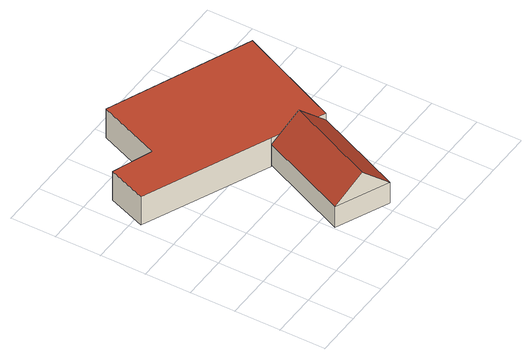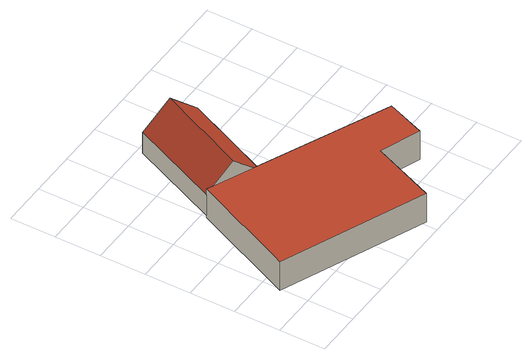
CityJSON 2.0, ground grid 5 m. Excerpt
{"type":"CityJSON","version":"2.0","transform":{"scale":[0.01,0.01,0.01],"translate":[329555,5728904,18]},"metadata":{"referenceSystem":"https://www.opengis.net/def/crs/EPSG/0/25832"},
"CityObjects":{
"building1":{"type":"Building","attributes":{"Geometrietyp2DReferenz":"3000","Gemeindeschluessel":"05170048","function":"31001_2720","roofType":"3100","measuredHeight":5.37},"address":[{"country":"Germany","locality":"Wesel","thoroughfareNumber":"1","thoroughfareName":"An der Mühle"}],"geometry":[{"type":"Solid","lod":"2","boundaries":[[[[0,1,2,3]],[[4,5,1,0]],[[6,7,5,4]],[[3,2,7,6]],[[0,8,4]],[[6,9,3]],[[3,9,8,0]],[[4,8,9,6]],[[1,5,7,2]]]],"semantics":{"surfaces":[{"type":"WallSurface"},{"type":"RoofSurface"},{"type":"GroundSurface"}],"values":[[0,0,0,0,0,0,1,1,2]]}}]},
"building2":{"type":"Building","attributes":{"Geometrietyp2DReferenz":"3000","Gemeindeschluessel":"05170048","function":"31001_2724","roofType":"1000","measuredHeight":3.59},"address":[{"country":"Germany","locality":"Wesel","thoroughfareNumber":"1","thoroughfareName":"An der Mühle"}],"geometry":[{"type":"Solid","lod":"2","boundaries":[[[[10,11,12,13]],[[14,15,11,10]],[[16,17,15,14]],[[18,19,17,16]],[[20,21,19,18]],[[22,23,21,20]],[[13,12,23,22]],[[20,18,16,14,10,13,22]],[[11,15,17,19,21,23,12]]]],"semantics":{"surfaces":[{"type":"WallSurface"},{"type":"RoofSurface"},{"type":"GroundSurface"}],"values":[[0,0,0,0,0,0,0,1,2]]}}]}
},
"vertices":[
[1571,71,366],[1571,71,108],[2006,1055,108],[2006,1055,366],[994,324,366],[994,324,108],[1434,1307,366],[1434,1307,108],[1283,197,644],[1720,1181,644],
[236,2329,444],[236,2329,85],[71,1910,85],[71,1910,444],[672,2163,444],[672,2163,85],[959,2855,444],[959,2855,85],[2519,2200,444],[2519,2200,85],[2006,1055,444],[2006,1055,85],[1434,1307,444],[1434,1307,85]
]}
